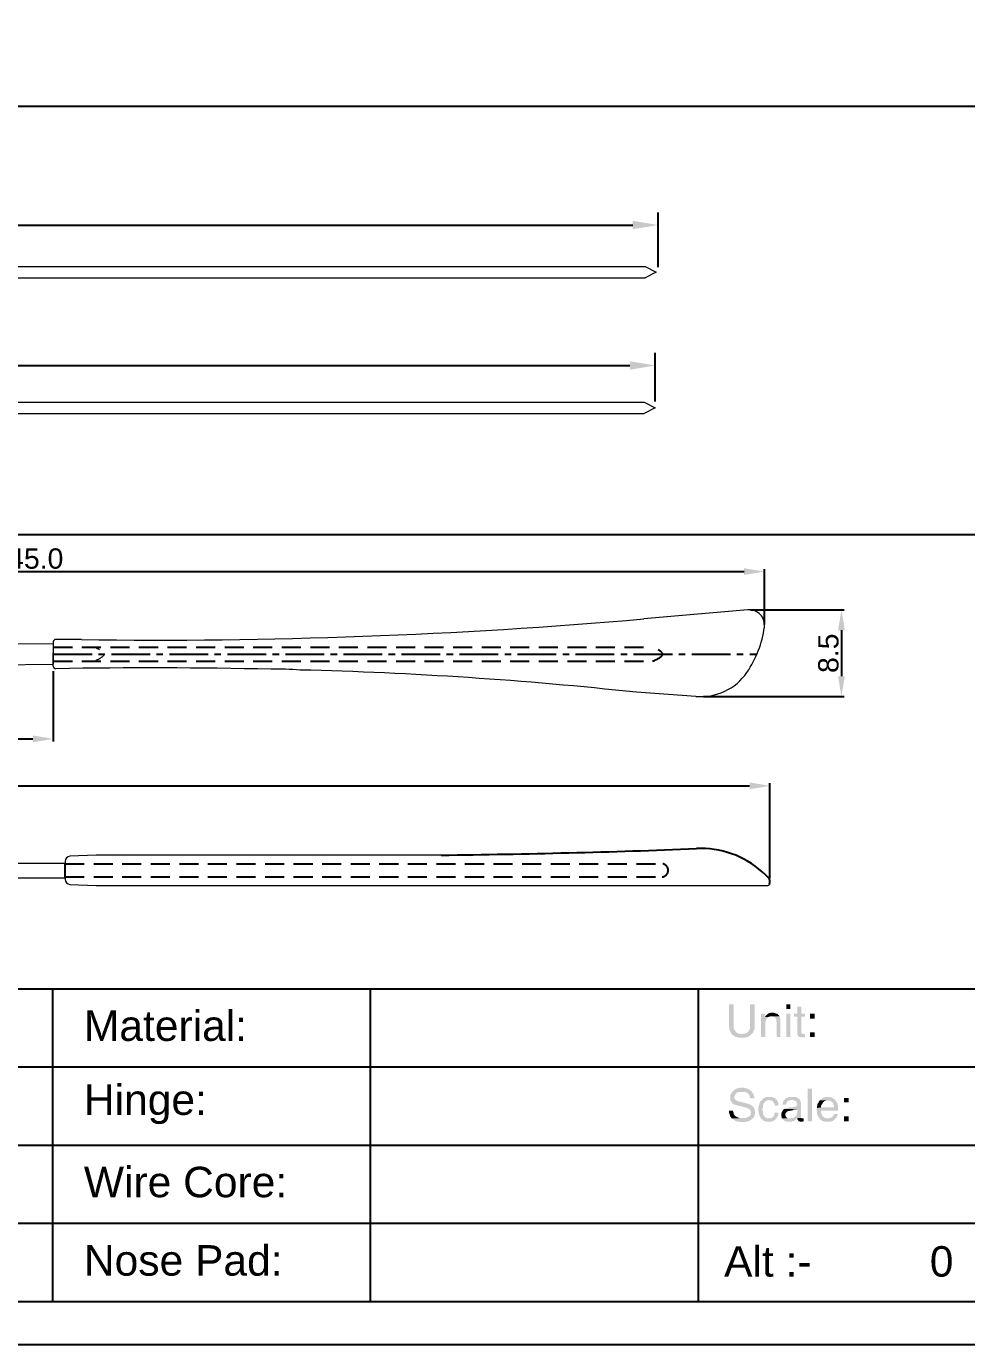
# Model space of a CAD drawing. Header units: millimetres. Extents: x 7018 to 13530, y 4187 to 5692.
# Drawn here: x 7698 to 7790.5, y 4951.9 to 5081.7 of the extents above; entities that cross this region are included whole.
import ezdxf

# ---------------------------------------------------------------- set-up
doc = ezdxf.new("R2010")
doc.units = ezdxf.units.MM
for name, pattern in [('CENTER2', [28.575, 19.05, -3.175, 3.175, -3.175]), ('HIDDEN2', [0.1875, 0.125, -0.0625]), ('虛線', [19.05, 12.7, -6.35])]:
    doc.linetypes.add(name, pattern=pattern)
for name, color, linetype in [('Center Line', 2, 'CENTER2'), ('Dimension', 3, 'Continuous'), ('Hidden Line', 1, 'HIDDEN2')]:
    doc.layers.add(name, color=color, linetype=linetype)
doc.styles.get("Standard").update_dxf_attribs({"font": 'arial.ttf'})
doc.styles.add('样式 1', font='romant.shx')
doc.dimstyles.new('ISO-25$0', dxfattribs={"dimtxt": 2.5, "dimasz": 2.5, "dimexe": 0.5, "dimexo": 1, "dimgap": 1, "dimtad": 0, "dimtih": 1, "dimtoh": 1, "dimdec": 1, "dimzin": 10, "dimdsep": 46, "dimlunit": 6, "dimtxsty": '样式 1', "dimcen": 0, "dimclrd": 256, "dimclre": 256, "dimclrt": 7, "dimazin": 0, "dimtfac": 1, "dimtdec": 1, "dimtofl": 0, "dimtmove": 0, "dimatfit": 0, "dimfxl": 1, "dimtolj": 1, "dimtzin": 10, "dimarcsym": 0})
doc.dimstyles.new('Standard$0', dxfattribs={"dimtxt": 2.3, "dimasz": 2, "dimexe": 1, "dimexo": 1, "dimgap": 1, "dimtad": 1, "dimdec": 1, "dimzin": 0, "dimdsep": 46, "dimtxsty": 'Standard', "dimcen": 0, "dimclrd": 4, "dimclre": 4, "dimclrt": 4, "dimadec": 1, "dimazin": 0, "dimtfac": 1, "dimtdec": 1, "dimtofl": 0, "dimtmove": 0, "dimatfit": 0, "dimfxl": 1, "dimtfillclr": 256, "dimtolj": 1, "dimtzin": 0, "dimlwd": -1, "dimlwe": -1, "dimarcsym": 1})

# ---------------------------------------------------------------- blocks, each defined once
blk = doc.blocks.new('*D1786')
at = {"layer": 'Defpoints', "color": 0, "transparency": 16777216}
for p in [(7760.16, 5062.11), (7625.15, 5058.98), (7760.16, 5057.34)]:
    blk.add_point(p, dxfattribs=at)
at = {"layer": 'Dimension', "color": 0, "lineweight": -2, "transparency": 16777216}
for p, q in [((7625.15, 5059.6), (7625.15, 5063.36)), ((7760.16, 5057.97), (7760.16, 5063.36)), ((7627.65, 5062.11), (7757.66, 5062.11))]:
    blk.add_line(p, q, dxfattribs=at)
at = {"layer": 'Dimension', "color": 0, "transparency": 16777216}
for points in [[(7627.65, 5062.53), (7627.65, 5061.7), (7625.15, 5062.11)], [(7757.66, 5062.53), (7757.66, 5061.7), (7760.16, 5062.11)]]:
    blk.add_solid(points, dxfattribs=at)
at = {"layer": 'Dimension', "color": 0, "transparency": 16777216, "insert": (7692.66, 5064.02), "char_height": 2.5, "attachment_point": 5}
blk.add_mtext('135', dxfattribs=at)
blk = doc.blocks.new('*D2461')
at = {"layer": 'Defpoints', "color": 0, "transparency": 16777216}
for p in [(7759.88, 5048.28), (7621.56, 5044.43), (7759.88, 5044.12)]:
    blk.add_point(p, dxfattribs=at)
at = {"layer": 'Dimension', "color": 0, "lineweight": -2, "transparency": 16777216}
for p, q in [((7621.56, 5045.06), (7621.56, 5049.53)), ((7759.88, 5044.74), (7759.88, 5049.53)), ((7624.06, 5048.28), (7757.38, 5048.28))]:
    blk.add_line(p, q, dxfattribs=at)
at = {"layer": 'Dimension', "color": 0, "transparency": 16777216}
for points in [[(7624.06, 5048.7), (7624.06, 5047.86), (7621.56, 5048.28)], [(7757.38, 5048.7), (7757.38, 5047.86), (7759.88, 5048.28)]]:
    blk.add_solid(points, dxfattribs=at)
at = {"layer": 'Dimension', "color": 0, "transparency": 16777216, "insert": (7690.72, 5050.18), "char_height": 2.5, "attachment_point": 5}
blk.add_mtext('138.3', dxfattribs=at)
blk = doc.blocks.new('*D1866')
at = {"layer": 'Defpoints', "color": 0, "transparency": 16777216}
for p in [(7770.63, 5027.99), (7770.63, 5022.52), (7625.58, 5021.24)]:
    blk.add_point(p, dxfattribs=at)
at = {"layer": 'Dimension', "color": 3, "transparency": 16777216}
for p, q in [((7625.58, 5021.49), (7625.58, 5028.24)), ((7627.58, 5027.99), (7768.63, 5027.99)), ((7770.63, 5022.77), (7770.63, 5028.24))]:
    blk.add_line(p, q, dxfattribs=at)
for points in [[(7627.58, 5028.32), (7627.58, 5027.66), (7625.58, 5027.99)], [(7768.63, 5028.32), (7768.63, 5027.66), (7770.63, 5027.99)]]:
    blk.add_solid(points, dxfattribs=at)
at = {"layer": 'Dimension', "transparency": 16777216, "insert": (7698.1, 5029.26), "char_height": 2, "attachment_point": 5}
blk.add_mtext('\\A1;145.0', dxfattribs=at)
blk = doc.blocks.new('*D1867')
at = {"layer": 'Defpoints', "color": 0, "transparency": 16777216}
for p in [(7625.58, 5018.54), (7700.6, 5018.42), (7700.6, 5011.52)]:
    blk.add_point(p, dxfattribs=at)
at = {"layer": 'Dimension', "color": 3, "transparency": 16777216}
for p, q in [((7625.58, 5018.29), (7625.58, 5011.27)), ((7700.6, 5018.17), (7700.6, 5011.27)), ((7627.58, 5011.52), (7698.6, 5011.52))]:
    blk.add_line(p, q, dxfattribs=at)
for points in [[(7627.58, 5011.85), (7627.58, 5011.18), (7625.58, 5011.52)], [(7698.6, 5011.85), (7698.6, 5011.18), (7700.6, 5011.52)]]:
    blk.add_solid(points, dxfattribs=at)
at = {"layer": 'Dimension', "transparency": 16777216, "insert": (7663.09, 5012.79), "char_height": 2, "attachment_point": 5}
blk.add_mtext('\\A1;75.0', dxfattribs=at)
blk = doc.blocks.new('*D1868')
at = {"layer": 'Defpoints', "color": 0, "transparency": 16777216}
for p in [(7769.01, 5024.22), (7764.39, 5015.68), (7778.22, 5015.68)]:
    blk.add_point(p, dxfattribs=at)
at = {"layer": 'Dimension', "color": 3, "transparency": 16777216}
for p, q in [((7769.26, 5024.22), (7778.47, 5024.22)), ((7778.22, 5022.22), (7778.22, 5017.68)), ((7764.64, 5015.68), (7778.47, 5015.68))]:
    blk.add_line(p, q, dxfattribs=at)
for points in [[(7777.88, 5022.22), (7778.55, 5022.22), (7778.22, 5024.22)], [(7777.88, 5017.68), (7778.55, 5017.68), (7778.22, 5015.68)]]:
    blk.add_solid(points, dxfattribs=at)
at = {"layer": 'Dimension', "transparency": 16777216, "insert": (7776.94, 5019.95), "char_height": 2, "attachment_point": 5, "rotation": 90}
blk.add_mtext('\\A1;8.5', dxfattribs=at)
blk = doc.blocks.new('*D1869')
at = {"layer": 'Defpoints', "color": 0, "transparency": 16777216}
for p in [(7771.17, 5006.89), (7610.32, 5004.97), (7771.17, 4997.54)]:
    blk.add_point(p, dxfattribs=at)
at = {"layer": 'Dimension', "color": 3, "transparency": 16777216}
for p, q in [((7610.32, 5005.22), (7610.32, 5007.14)), ((7612.32, 5006.89), (7769.17, 5006.89)), ((7771.17, 4997.79), (7771.17, 5007.14))]:
    blk.add_line(p, q, dxfattribs=at)
for points in [[(7612.32, 5007.23), (7612.32, 5006.56), (7610.32, 5006.89)], [(7769.17, 5007.23), (7769.17, 5006.56), (7771.17, 5006.89)]]:
    blk.add_solid(points, dxfattribs=at)
at = {"layer": 'Dimension', "transparency": 16777216, "insert": (7685.38, 5008.16), "char_height": 2, "attachment_point": 5}
blk.add_mtext('\\A1;161', dxfattribs=at)

msp = doc.modelspace()

# ---------------------------------------------------------------- hatches: boundary and pattern name
at = {"transparency": 33554559}
for points in [[(7767.593, 4985.378), (7767.142, 4985.378), (7767.142, 4983.166), (7767.187, 4983.076), (7767.187, 4982.895), (7767.232, 4982.805), (7767.277, 4982.715), (7767.277, 4982.624), (7767.322, 4982.579), (7767.368, 4982.534), (7767.413, 4982.444), (7768.406, 4982.444), (7768.315, 4982.444), (7768.225, 4982.489), (7768.045, 4982.489), (7767.999, 4982.534), (7767.909, 4982.579), (7767.864, 4982.624), (7767.819, 4982.67), (7767.774, 4982.715), (7767.729, 4982.76), (7767.683, 4982.85), (7767.683, 4982.895), (7767.638, 4982.986), (7767.593, 4983.076), (7767.593, 4983.347)], [(7769.669, 4985.378), (7769.218, 4985.378), (7769.218, 4983.347), (7769.218, 4983.031), (7769.173, 4982.94), (7769.173, 4982.895), (7769.128, 4982.805), (7769.083, 4982.76), (7769.037, 4982.67), (7768.992, 4982.624), (7768.902, 4982.579), (7768.857, 4982.534), (7768.767, 4982.534), (7768.676, 4982.489), (7768.586, 4982.489), (7768.496, 4982.444), (7767.413, 4982.444), (7767.458, 4982.399), (7767.503, 4982.354), (7767.593, 4982.309), (7767.638, 4982.263), (7767.729, 4982.218), (7767.774, 4982.173), (7767.864, 4982.173), (7767.954, 4982.128), (7768.045, 4982.128), (7768.135, 4982.083), (7768.767, 4982.083), (7768.857, 4982.128), (7768.947, 4982.173), (7768.992, 4982.173), (7769.083, 4982.218), (7769.128, 4982.263), (7769.218, 4982.309), (7769.263, 4982.354), (7769.353, 4982.399), (7769.353, 4982.444), (7769.444, 4982.489), (7769.489, 4982.579), (7769.534, 4982.624), (7769.534, 4982.715), (7769.579, 4982.805), (7769.624, 4982.85), (7769.624, 4982.94), (7769.669, 4983.031), (7769.669, 4983.347)], [(7770.662, 4984.475), (7770.301, 4984.475), (7770.301, 4982.173), (7770.707, 4982.173), (7770.707, 4983.392), (7770.707, 4983.617), (7770.752, 4983.708), (7770.752, 4983.798), (7770.798, 4983.843), (7770.843, 4983.933), (7770.888, 4983.978), (7770.888, 4983.978), (7770.933, 4984.069), (7770.978, 4984.114), (7770.662, 4984.159)], [(7771.384, 4984.565), (7771.294, 4984.565), (7771.204, 4984.52), (7771.114, 4984.52), (7771.023, 4984.475), (7770.978, 4984.43), (7770.888, 4984.385), (7770.843, 4984.339), (7770.752, 4984.249), (7770.662, 4984.159), (7770.978, 4984.114), (7771.068, 4984.159), (7771.159, 4984.159), (7771.204, 4984.204), (7772.106, 4984.204), (7772.061, 4984.294), (7772.016, 4984.339), (7771.971, 4984.385), (7771.926, 4984.43), (7771.836, 4984.475), (7771.745, 4984.475), (7771.7, 4984.52), (7771.61, 4984.52), (7771.52, 4984.565)], [(7773.19, 4984.926), (7773.19, 4985.378), (7772.783, 4985.378), (7772.783, 4984.926)], [(7773.19, 4982.173), (7773.19, 4984.475), (7772.783, 4984.475), (7772.783, 4982.173)], [(7774.273, 4985.152), (7773.867, 4985.152), (7773.867, 4984.475), (7773.551, 4984.475), (7773.551, 4984.159), (7773.867, 4984.159), (7773.867, 4982.444), (7773.912, 4982.354), (7773.957, 4982.309), (7773.957, 4982.263), (7774.002, 4982.218), (7774.047, 4982.173), (7774.137, 4982.173), (7774.228, 4982.128), (7774.498, 4982.128), (7774.634, 4982.173), (7774.634, 4982.444), (7774.498, 4982.444), (7774.408, 4982.489), (7774.318, 4982.489), (7774.273, 4982.534), (7774.273, 4984.159), (7774.634, 4984.159), (7774.634, 4984.475), (7774.273, 4984.475)], [(7775.582, 4983.978), (7775.582, 4984.475), (7775.13, 4984.475), (7775.13, 4983.978)], [(7772.106, 4984.204), (7771.294, 4984.204), (7771.384, 4984.204), (7771.475, 4984.159), (7771.565, 4984.159), (7771.655, 4984.114), (7771.7, 4984.069), (7771.7, 4984.024), (7771.745, 4983.978), (7771.79, 4983.933), (7771.79, 4983.708), (7771.836, 4983.617), (7771.836, 4982.173), (7772.197, 4982.173), (7772.197, 4983.978), (7772.152, 4984.069), (7772.152, 4984.159)], [(7775.582, 4982.173), (7775.582, 4982.624), (7775.13, 4982.624), (7775.13, 4982.173)], [(7767.503, 4976.802), (7767.458, 4976.757), (7767.413, 4976.667), (7767.368, 4976.577), (7767.322, 4976.532), (7767.277, 4976.441), (7767.277, 4975.945), (7767.322, 4975.855), (7767.368, 4975.809), (7767.413, 4975.719), (7767.458, 4975.674), (7767.458, 4975.629), (7767.548, 4975.584), (7767.593, 4975.539), (7767.683, 4975.494), (7767.774, 4975.494), (7767.864, 4975.448), (7767.954, 4975.403), (7768.045, 4975.403), (7768.586, 4975.268), (7768.676, 4975.223), (7768.812, 4975.223), (7768.902, 4975.178), (7768.992, 4975.133), (7769.037, 4975.133), (7769.128, 4975.087), (7769.173, 4975.042), (7769.173, 4975.042), (7769.218, 4974.952), (7769.263, 4974.907), (7769.263, 4974.817), (7769.308, 4974.726), (7769.308, 4974.636), (7769.263, 4974.591), (7769.263, 4974.501), (7769.218, 4974.41), (7769.128, 4974.365), (7769.083, 4974.32), (7769.083, 4974.32), (7768.992, 4974.275), (7768.947, 4974.23), (7768.857, 4974.23), (7768.767, 4974.185), (7768.496, 4974.185), (7767.413, 4974.14), (7767.503, 4974.094), (7767.548, 4974.049), (7767.638, 4974.004), (7767.683, 4973.959), (7767.774, 4973.914), (7767.819, 4973.869), (7767.909, 4973.869), (7767.999, 4973.824), (7768.18, 4973.824), (7768.27, 4973.779), (7768.676, 4973.779), (7768.767, 4973.824), (7768.947, 4973.824), (7768.992, 4973.869), (7769.083, 4973.869), (7769.173, 4973.914), (7769.218, 4973.959), (7769.308, 4974.004), (7769.353, 4974.049), (7769.398, 4974.049), (7769.444, 4974.094), (7769.489, 4974.185), (7769.579, 4974.23), (7769.624, 4974.32), (7769.624, 4974.365), (7769.669, 4974.456), (7769.669, 4974.546), (7769.714, 4974.636), (7769.714, 4974.862), (7769.669, 4974.952), (7769.669, 4975.042), (7769.624, 4975.133), (7769.579, 4975.178), (7769.579, 4975.268), (7769.489, 4975.313), (7769.489, 4975.313), (7769.444, 4975.358), (7769.398, 4975.403), (7769.308, 4975.448), (7769.263, 4975.494), (7769.173, 4975.539), (7769.083, 4975.584), (7768.992, 4975.584), (7768.857, 4975.629), (7768.315, 4975.764), (7768.315, 4975.764), (7768.18, 4975.809), (7768.09, 4975.809), (7767.999, 4975.855), (7767.909, 4975.9), (7767.864, 4975.9), (7767.819, 4975.945), (7767.774, 4975.99), (7767.729, 4976.035), (7767.683, 4976.125), (7767.683, 4976.351), (7767.729, 4976.441), (7767.774, 4976.532), (7767.819, 4976.577), (7767.864, 4976.622), (7767.909, 4976.667), (7767.954, 4976.712), (7768.045, 4976.712), (7768.135, 4976.757), (7768.406, 4976.757)], [(7768.406, 4977.163), (7768.18, 4977.163), (7768.09, 4977.118), (7767.999, 4977.118), (7767.909, 4977.073), (7767.864, 4977.073), (7767.774, 4977.028), (7767.729, 4976.983), (7767.638, 4976.938), (7767.593, 4976.893), (7767.548, 4976.848), (7767.503, 4976.802), (7768.406, 4976.757), (7768.676, 4976.757), (7768.767, 4976.712), (7768.857, 4976.712), (7768.902, 4976.667), (7768.992, 4976.622), (7768.992, 4976.577), (7769.083, 4976.532), (7769.128, 4976.486), (7769.173, 4976.396), (7769.173, 4976.306), (7769.218, 4976.216), (7769.218, 4976.125), (7769.624, 4976.125), (7769.624, 4976.306), (7769.579, 4976.396), (7769.579, 4976.486), (7769.534, 4976.577), (7769.489, 4976.622), (7769.444, 4976.712), (7769.398, 4976.757), (7769.353, 4976.848), (7769.263, 4976.893), (7769.263, 4976.893), (7769.173, 4976.983), (7769.128, 4976.983), (7769.037, 4977.028), (7768.947, 4977.073), (7768.902, 4977.118), (7768.721, 4977.118), (7768.631, 4977.163), (7768.541, 4977.163)], [(7774.905, 4973.869), (7774.905, 4977.073), (7775.311, 4977.073), (7775.311, 4973.869)], [(7770.346, 4975.945), (7770.256, 4975.855), (7770.211, 4975.809), (7770.211, 4975.719), (7770.166, 4975.674), (7770.121, 4975.584), (7770.121, 4975.494), (7770.075, 4975.403), (7770.075, 4975.313), (7770.03, 4975.223), (7770.03, 4974.862), (7770.075, 4974.771), (7770.075, 4974.591), (7770.121, 4974.501), (7770.166, 4974.41), (7770.166, 4974.32), (7770.211, 4974.275), (7770.256, 4974.185), (7770.301, 4974.14), (7771.068, 4974.14), (7770.933, 4974.14), (7770.888, 4974.185), (7770.798, 4974.23), (7770.707, 4974.23), (7770.662, 4974.32), (7770.617, 4974.365), (7770.572, 4974.41), (7770.527, 4974.501), (7770.527, 4974.546), (7770.482, 4974.636), (7770.482, 4974.817), (7770.437, 4974.952), (7770.437, 4975.133), (7770.482, 4975.223), (7770.482, 4975.403), (7770.527, 4975.494), (7770.527, 4975.584), (7770.572, 4975.629), (7770.617, 4975.674), (7770.617, 4975.719), (7770.707, 4975.764), (7770.752, 4975.855), (7770.843, 4975.9), (7770.888, 4975.9), (7770.978, 4975.945), (7771.068, 4975.945)], [(7771.114, 4976.261), (7770.843, 4976.261), (7770.752, 4976.216), (7770.662, 4976.171), (7770.572, 4976.171), (7770.527, 4976.125), (7770.437, 4976.035), (7770.391, 4975.99), (7770.346, 4975.945), (7771.159, 4975.945), (7771.249, 4975.9), (7771.339, 4975.9), (7771.429, 4975.855), (7771.475, 4975.809), (7771.52, 4975.719), (7771.565, 4975.674), (7771.61, 4975.584), (7771.655, 4975.494), (7771.655, 4975.403), (7772.016, 4975.403), (7772.016, 4975.629), (7771.971, 4975.674), (7771.971, 4975.764), (7771.926, 4975.855), (7771.881, 4975.9), (7771.836, 4975.99), (7771.745, 4976.035), (7771.745, 4976.08), (7771.7, 4976.125), (7771.61, 4976.171), (7771.52, 4976.171), (7771.475, 4976.216), (7771.384, 4976.261), (7771.204, 4976.261)], [(7774.137, 4975.945), (7773.325, 4975.945), (7773.506, 4975.945), (7773.551, 4975.9), (7773.641, 4975.9), (7773.731, 4975.855), (7773.776, 4975.809), (7773.821, 4975.719), (7773.821, 4975.629), (7773.867, 4975.539), (7773.867, 4975.539), (7773.821, 4975.448), (7773.821, 4975.403), (7773.776, 4975.358), (7773.686, 4975.313), (7773.641, 4975.313), (7773.551, 4975.268), (7773.054, 4975.223), (7772.919, 4975.178), (7772.829, 4975.178), (7772.738, 4975.133), (7772.693, 4975.133), (7772.603, 4975.087), (7773.867, 4975.042), (7773.867, 4974.726), (7773.821, 4974.636), (7773.821, 4974.501), (7773.776, 4974.41), (7773.686, 4974.365), (7773.641, 4974.32), (7773.596, 4974.275), (7773.551, 4974.23), (7773.46, 4974.185), (7773.37, 4974.185), (7773.28, 4974.14), (7772.377, 4974.14), (7772.422, 4974.049), (7772.513, 4974.004), (7772.558, 4973.959), (7772.603, 4973.914), (7772.693, 4973.869), (7772.783, 4973.824), (7773.325, 4973.824), (7773.37, 4973.869), (7773.46, 4973.869), (7773.551, 4973.914), (7773.641, 4973.959), (7773.686, 4974.004), (7773.776, 4974.094), (7773.776, 4974.094), (7773.867, 4974.185), (7774.273, 4974.185), (7774.228, 4974.275), (7774.228, 4975.719), (7774.182, 4975.809), (7774.182, 4975.9)], [(7773.37, 4976.261), (7773.054, 4976.261), (7772.964, 4976.216), (7772.874, 4976.171), (7772.829, 4976.171), (7772.738, 4976.125), (7772.693, 4976.08), (7772.648, 4976.035), (7772.603, 4975.99), (7772.558, 4975.945), (7772.513, 4975.855), (7772.467, 4975.764), (7772.422, 4975.674), (7772.422, 4975.494), (7772.783, 4975.494), (7772.783, 4975.629), (7772.829, 4975.719), (7772.874, 4975.764), (7772.919, 4975.855), (7772.964, 4975.855), (7773.054, 4975.9), (7773.144, 4975.945), (7774.137, 4975.945), (7774.092, 4976.035), (7774.002, 4976.08), (7773.957, 4976.125), (7773.912, 4976.171), (7773.821, 4976.216), (7773.776, 4976.216), (7773.686, 4976.261), (7773.46, 4976.261)], [(7776.89, 4976.261), (7776.665, 4976.261), (7776.574, 4976.216), (7776.484, 4976.216), (7776.394, 4976.171), (7776.349, 4976.125), (7776.259, 4976.08), (7776.213, 4976.035), (7776.123, 4975.99), (7776.078, 4975.945), (7776.89, 4975.9), (7777.071, 4975.9), (7777.161, 4975.855), (7777.206, 4975.809), (7777.297, 4975.764), (7777.342, 4975.719), (7777.342, 4975.719), (7777.387, 4975.629), (7777.432, 4975.584), (7777.432, 4975.494), (7777.477, 4975.403), (7777.477, 4975.223), (7776.213, 4975.223), (7775.807, 4975.178), (7775.807, 4975.087), (7775.762, 4974.997), (7775.762, 4974.907), (7775.807, 4974.817), (7775.807, 4974.636), (7775.852, 4974.546), (7775.852, 4974.456), (7775.898, 4974.41), (7775.943, 4974.32), (7775.988, 4974.23), (7776.033, 4974.185), (7776.078, 4974.14), (7776.89, 4974.14), (7776.8, 4974.14), (7776.71, 4974.185), (7776.62, 4974.185), (7776.529, 4974.23), (7776.484, 4974.275), (7776.394, 4974.32), (7776.349, 4974.365), (7776.349, 4974.41), (7776.304, 4974.456), (7776.259, 4974.546), (7776.259, 4974.591), (7776.213, 4974.681), (7776.213, 4974.907), (7777.883, 4974.907), (7777.883, 4975.403), (7777.838, 4975.494), (7777.838, 4975.584), (7777.793, 4975.674), (7777.748, 4975.719), (7777.703, 4975.809), (7777.658, 4975.855), (7777.613, 4975.945), (7777.567, 4975.99), (7777.522, 4976.035), (7777.432, 4976.08), (7777.387, 4976.125), (7777.297, 4976.171), (7777.251, 4976.216), (7777.161, 4976.216), (7777.071, 4976.261), (7776.981, 4976.261)], [(7776.078, 4975.945), (7776.078, 4975.9), (7775.988, 4975.809), (7775.988, 4975.764), (7775.943, 4975.674), (7775.898, 4975.629), (7775.852, 4975.539), (7775.852, 4975.448), (7775.807, 4975.358), (7775.807, 4975.178), (7776.213, 4975.223), (7776.213, 4975.403), (7776.259, 4975.494), (7776.304, 4975.539), (7776.349, 4975.629), (7776.394, 4975.674), (7776.394, 4975.719), (7776.484, 4975.764), (7776.529, 4975.855), (7776.62, 4975.855), (7776.71, 4975.9), (7776.89, 4975.9)], [(7778.921, 4975.719), (7778.921, 4976.171), (7778.47, 4976.171), (7778.47, 4975.719)], [(7767.548, 4974.907), (7767.142, 4974.907), (7767.142, 4974.726), (7767.187, 4974.636), (7767.187, 4974.546), (7767.232, 4974.501), (7767.232, 4974.41), (7767.277, 4974.32), (7767.322, 4974.275), (7767.368, 4974.185), (7767.413, 4974.14), (7768.496, 4974.185), (7768.18, 4974.185), (7768.09, 4974.23), (7767.999, 4974.23), (7767.954, 4974.275), (7767.864, 4974.32), (7767.819, 4974.365), (7767.774, 4974.365), (7767.729, 4974.41), (7767.683, 4974.501), (7767.638, 4974.546), (7767.593, 4974.636), (7767.593, 4974.726), (7767.548, 4974.817)], [(7772.016, 4974.726), (7771.655, 4974.726), (7771.655, 4974.681), (7771.61, 4974.591), (7771.61, 4974.501), (7771.565, 4974.41), (7771.52, 4974.365), (7771.475, 4974.275), (7771.384, 4974.23), (7771.339, 4974.185), (7771.249, 4974.185), (7771.159, 4974.14), (7770.301, 4974.14), (7770.346, 4974.094), (7770.437, 4974.049), (7770.482, 4973.959), (7770.572, 4973.914), (7770.617, 4973.914), (7770.707, 4973.869), (7770.798, 4973.824), (7771.339, 4973.824), (7771.429, 4973.869), (7771.52, 4973.914), (7771.61, 4973.959), (7771.655, 4974.004), (7771.7, 4974.049), (7771.745, 4974.094), (7771.79, 4974.14), (7771.836, 4974.185), (7771.881, 4974.275), (7771.926, 4974.365), (7771.971, 4974.41), (7772.016, 4974.501), (7772.016, 4974.591)], [(7772.603, 4975.087), (7772.558, 4975.042), (7772.467, 4974.997), (7772.467, 4974.952), (7772.422, 4974.907), (7772.377, 4974.817), (7772.332, 4974.771), (7772.332, 4974.681), (7772.287, 4974.591), (7772.287, 4974.365), (7772.332, 4974.275), (7772.332, 4974.185), (7772.377, 4974.14), (7773.099, 4974.14), (7772.964, 4974.14), (7772.874, 4974.185), (7772.829, 4974.23), (7772.783, 4974.275), (7772.738, 4974.365), (7772.693, 4974.456), (7772.693, 4974.591), (7772.738, 4974.681), (7772.783, 4974.726), (7772.829, 4974.771), (7772.874, 4974.817), (7772.964, 4974.862), (7773.054, 4974.862), (7773.144, 4974.907), (7773.235, 4974.907), (7773.596, 4974.997), (7773.776, 4974.997), (7773.867, 4975.042)], [(7774.273, 4974.185), (7773.867, 4974.185), (7773.867, 4974.094), (7774.363, 4974.14), (7774.363, 4974.14)], [(7774.498, 4974.14), (7774.363, 4974.14), (7773.867, 4974.094), (7773.912, 4974.004), (7773.957, 4973.959), (7773.957, 4973.959), (7774.002, 4973.869), (7774.092, 4973.869), (7774.182, 4973.824), (7774.363, 4973.824), (7774.408, 4973.869), (7774.498, 4973.869)], [(7777.883, 4974.591), (7777.477, 4974.591), (7777.477, 4974.546), (7777.432, 4974.456), (7777.387, 4974.41), (7777.342, 4974.32), (7777.251, 4974.275), (7777.206, 4974.23), (7777.116, 4974.185), (7777.071, 4974.185), (7776.981, 4974.14), (7776.078, 4974.14), (7776.123, 4974.049), (7776.168, 4974.004), (7776.259, 4973.959), (7776.304, 4973.914), (7776.394, 4973.869), (7776.484, 4973.869), (7776.574, 4973.824), (7777.161, 4973.824), (7777.206, 4973.869), (7777.297, 4973.869), (7777.387, 4973.914), (7777.432, 4973.959), (7777.522, 4974.004), (7777.567, 4974.049), (7777.613, 4974.14), (7777.703, 4974.185), (7777.748, 4974.275), (7777.793, 4974.32), (7777.793, 4974.41), (7777.838, 4974.501)], [(7778.921, 4973.869), (7778.921, 4974.365), (7778.47, 4974.365), (7778.47, 4973.869)]]:
    msp.add_hatch(color=256, dxfattribs=at).paths.add_polyline_path(points)

# ---------------------------------------------------------------- linework, layer by layer
for p, q in [((7531.534, 5073.816), (7927.972, 5073.816)), ((7531.534, 5031.644), (7927.972, 5031.644)), ((7701.77, 4997.851), (7701.77, 4999.293)), ((7518.716, 4956.132), (7927.972, 4956.132))]:
    msp.add_line(p, q)
at = {"lineweight": 13}
for p, q in [((7641.344, 5058.028), (7699.88, 5058.028)), ((7699.88, 5058.028), (7758.89, 5058.028)), ((7758.89, 5058.028), (7759.974, 5057.478)), ((7759.974, 5057.478), (7758.89, 5056.928)), ((7641.344, 5056.928), (7699.88, 5056.928)), ((7699.88, 5056.928), (7758.89, 5056.928)), ((7641.253, 5044.669), (7699.789, 5044.669)), ((7699.789, 5044.669), (7758.799, 5044.669)), ((7758.799, 5044.669), (7759.883, 5044.119)), ((7759.883, 5044.119), (7758.799, 5043.569)), ((7641.253, 5043.569), (7699.789, 5043.569)), ((7699.789, 5043.569), (7758.799, 5043.569))]:
    msp.add_line(p, q, dxfattribs=at)
at = {"color": 7, "lineweight": 20}
for p, q in [((7769.014, 5024.219), (7758.77, 5023.329)), ((7653.578, 5021.236), (7700.605, 5020.861)), ((7700.605, 5021.06), (7700.605, 5020.561)), ((7700.605, 5020.561), (7700.605, 5018.861)), ((7700.605, 5018.673), (7700.605, 5019.978)), ((7653.578, 5018.486), (7700.605, 5018.861)), ((7763.881, 5015.705), (7758.025, 5016.103)), ((7651.272, 4999.293), (7701.77, 4999.293)), ((7626.77, 4997.843), (7701.77, 4997.843))]:
    msp.add_line(p, q, dxfattribs=at)
msp.add_lwpolyline([(7932.01, 4951.873), (7932.01, 5248.873), (7512.01, 5248.873), (7512.01, 4951.873)], close=True)
msp.add_lwpolyline([(7758.025, 5016.103, 0.0208489), (7724.918, 5018.297, 0.0239259), (7722.05, 5018.372)], format="xyb", dxfattribs=at)
at = {"lineweight": 20}
msp.add_lwpolyline([(7738.813, 5000.074), (7704.817, 5000.074), (7702.247, 4999.958, 0.4010141), (7701.77, 4999.458), (7701.77, 4997.685, 0.4015836), (7702.248, 4997.185), (7704.815, 4997.074), (7770.883, 4997.074, 0.2536734), (7771.133, 4997.222)], format="xyb", dxfattribs=at)
msp.add_lwpolyline([(7771.133, 4997.222, 0.3006349), (7771.035, 4997.823, 0.1941812), (7764.818, 5000.724, 0.0091674), (7763.939, 5000.713)], format="xyb")
for points in [[(7531.534, 4986.912), (7927.972, 4986.912)], [(7700.527, 4986.912), (7700.527, 4956.132)], [(7731.803, 4986.912), (7731.803, 4956.132)], [(7764.118, 4986.912), (7764.118, 4956.132)], [(7531.534, 4979.24), (7827.664, 4979.24)], [(7531.534, 4971.522), (7880.604, 4971.522)], [(7531.534, 4963.849), (7827.664, 4963.849)]]:
    msp.add_lwpolyline(points)
at = {"color": 7, "lineweight": 20}
for centre, radius, start, end in [((7710.635, 5577.618), 556.375, 269.25151, 274.96318), ((7769.143, 5022.724), 1.5, 352.21839, 94.96318), ((7760.344, 5023.927), 10.381, 325.6463, 352.21839), ((7700.855, 5021.06), 0.25, 89.846, 180), ((7700.205, 4779.232), 242.079, 89.25151, 89.846), ((7700.855, 5018.673), 0.25, 180, 271.05623), ((7710.217, 4510.894), 507.616, 88.66424, 91.05623), ((7764.391, 5021.16), 5.479, 264.6539, 325.6463), ((7701.372, 5007.843), 10, 270, 272.283)]:
    msp.add_arc(centre, radius, start, end, dxfattribs=at)
msp.add_arc((7729.722, 5852.448), 852.423, 270.611054, 272.300517)
at = {"layer": 'Center Line', "ltscale": 0.2}
msp.add_line((7700.605, 5019.861), (7769.896, 5019.861), dxfattribs=at)
at = {"layer": 'Hidden Line', "ltscale": 15}
for p, q in [((7700.605, 5020.561), (7759.605, 5020.561)), ((7700.605, 5019.161), (7759.605, 5019.161)), ((7701.77, 4999.224), (7760.553, 4999.224)), ((7701.77, 4997.924), (7760.553, 4997.924))]:
    msp.add_line(p, q, dxfattribs=at)
msp.add_arc((7760.502, 4998.574), 0.652, 274.48808, 85.51192, dxfattribs=at)
at = {"layer": 'Hidden Line', "linetype": '虛線', "lineweight": 20, "ltscale": 0.1}
msp.add_spline([(7704.605, 5019.161), (7705.605, 5019.861), (7704.605, 5020.561)], degree=3, dxfattribs=at)
at = {"layer": 'Hidden Line', "ltscale": 15}
msp.add_spline([(7759.605, 5019.161), (7760.605, 5019.861), (7759.605, 5020.561)], degree=3, dxfattribs=at)

# ---------------------------------------------------------------- texts
at = {"char_height": 2.99966, "width": 34.34827, "attachment_point": 5}
for s, insert in [('\\pxql;Material:', (7720.791, 4983.255)), ('\\pxql;Hinge:', (7720.791, 4975.537)), ('\\pxql; Wire Core:', (7719.624, 4967.864)), ('\\pxql;Nose Pad:', (7720.791, 4960.147)), ('\\pxql;Alt :-          0', (7783.835, 4960.047))]:
    msp.add_mtext(s, dxfattribs=dict(at, insert=insert))

# ---------------------------------------------------------------- dimensions: what is measured, and where the dimension line sits
at = {"layer": 'Dimension'}
for base, p1, p2, dimstyle, override, picture, middle in [((7760.165, 5062.114), (7625.15, 5058.978), (7760.165, 5057.344), 'ISO-25$0', {"dimexe": 1.25, "dimexo": 0.625, "dimgap": 0.625, "dimtad": 1, "dimtih": 0, "dimtoh": 0, "dimzin": 8, "dimlunit": 2, "dimtxsty": 'Standard', "dimcen": 2.5, "dimclrd": 0, "dimclre": 0, "dimclrt": 0, "dimadec": 0, "dimtdec": 2, "dimtofl": 1, "dimatfit": 3, "dimtolj": 0, "dimtzin": 8}, '*D1786', (7692.658, 5064.016)), ((7759.883, 5048.279), (7621.563, 5044.435), (7759.883, 5044.119), 'ISO-25$0', {"dimexe": 1.25, "dimexo": 0.625, "dimgap": 0.625, "dimtad": 1, "dimtih": 0, "dimtoh": 0, "dimzin": 8, "dimlunit": 2, "dimtxsty": 'Standard', "dimcen": 2.5, "dimclrd": 0, "dimclre": 0, "dimclrt": 0, "dimadec": 0, "dimtdec": 2, "dimtofl": 1, "dimatfit": 3, "dimtolj": 0, "dimtzin": 8}, '*D2461', (7690.723, 5050.181)), ((7770.6295, 5027.9904), (7625.5801, 5021.236), (7770.6295, 5022.521), 'Standard$0', {"dimtxt": 2, "dimexe": 0.25, "dimexo": 0.25, "dimgap": 0.25, "dimclrd": 3, "dimclre": 3, "dimclrt": 256, "dimadec": 0, "dimtdec": 2, "dimatfit": 3}, '*D1866', (7698.1048, 5029.2616)), ((7700.605, 5011.515), (7625.58, 5018.536), (7700.605, 5018.419), 'Standard$0', {"dimtxt": 2, "dimexe": 0.25, "dimexo": 0.25, "dimgap": 0.25, "dimclrd": 3, "dimclre": 3, "dimclrt": 256, "dimadec": 0, "dimtdec": 2, "dimatfit": 3}, '*D1867', (7663.093, 5012.786))]:
    dim = msp.add_linear_dim(base=base, p1=p1, p2=p2, dimstyle=dimstyle, override=override, dxfattribs=at)
    dim.commit()
    dim.dimension.update_dxf_attribs({"geometry": picture, "text_midpoint": middle})
dim = msp.add_linear_dim(base=(7778.216, 5015.682), p1=(7769.014, 5024.219), p2=(7764.391, 5015.682), angle=90, dimstyle='Standard$0', override={"dimtxt": 2, "dimexe": 0.25, "dimexo": 0.25, "dimgap": 0.25, "dimclrd": 3, "dimclre": 3, "dimclrt": 256, "dimadec": 0, "dimtdec": 2, "dimatfit": 3}, dxfattribs=at)
dim.commit()
dim.dimension.update_dxf_attribs({"geometry": '*D1868', "text_midpoint": (7776.945, 5019.95)})
dim = msp.add_linear_dim(base=(7771.174, 5006.893), p1=(7610.316, 5004.971), p2=(7771.174, 4997.537), dimstyle='Standard$0', override={"dimtxt": 2, "dimexe": 0.25, "dimexo": 0.25, "dimgap": 0.25, "dimdec": 0, "dimclrd": 3, "dimclre": 3, "dimclrt": 256, "dimadec": 0, "dimtdec": 2, "dimatfit": 3}, dxfattribs=at)
dim.commit()
dim.dimension.update_dxf_attribs({"geometry": '*D1869', "text_midpoint": (7685.378, 5006.893), "dimtype": 160})

doc.saveas('drawing.dxf')
